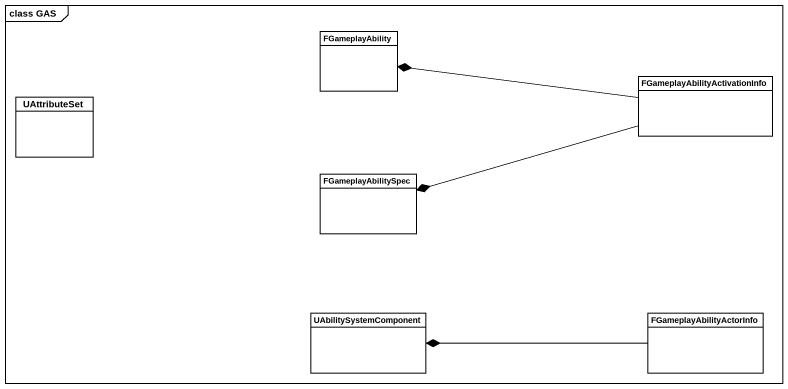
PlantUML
@startuml
mainframe class GAS
hide circle
hide empty members
class FGameplayAbility
class "FGameplayAbilityActivationInfo" as FGameplayAbilityActivationIn
class UAttributeSet
class FGameplayAbilitySpec
class UAbilitySystemComponent
class FGameplayAbilityActorInfo
FGameplayAbilityActivationIn -left-* FGameplayAbility
FGameplayAbilityActivationIn -left-* FGameplayAbilitySpec
FGameplayAbilityActorInfo -left-* UAbilitySystemComponent
@enduml
